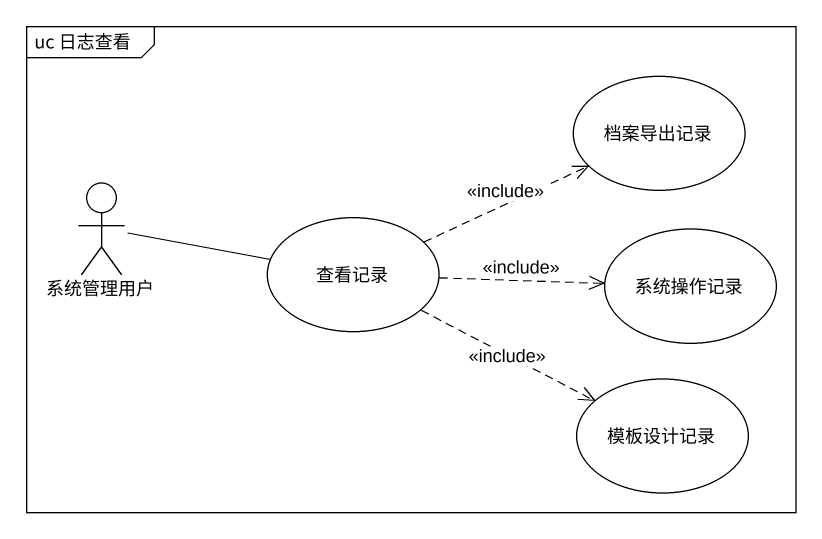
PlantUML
@startuml
mainframe uc 日志查看
usecase 档案导出记录
actor 系统管理用户
usecase 查看记录
usecase 系统操作记录
usecase 模板设计记录
系统管理用户 -right- 查看记录
查看记录 .right.> 档案导出记录 : <<include>>
查看记录 .right.> 系统操作记录 : <<include>>
查看记录 .right.> 模板设计记录 : <<include>>
@enduml
